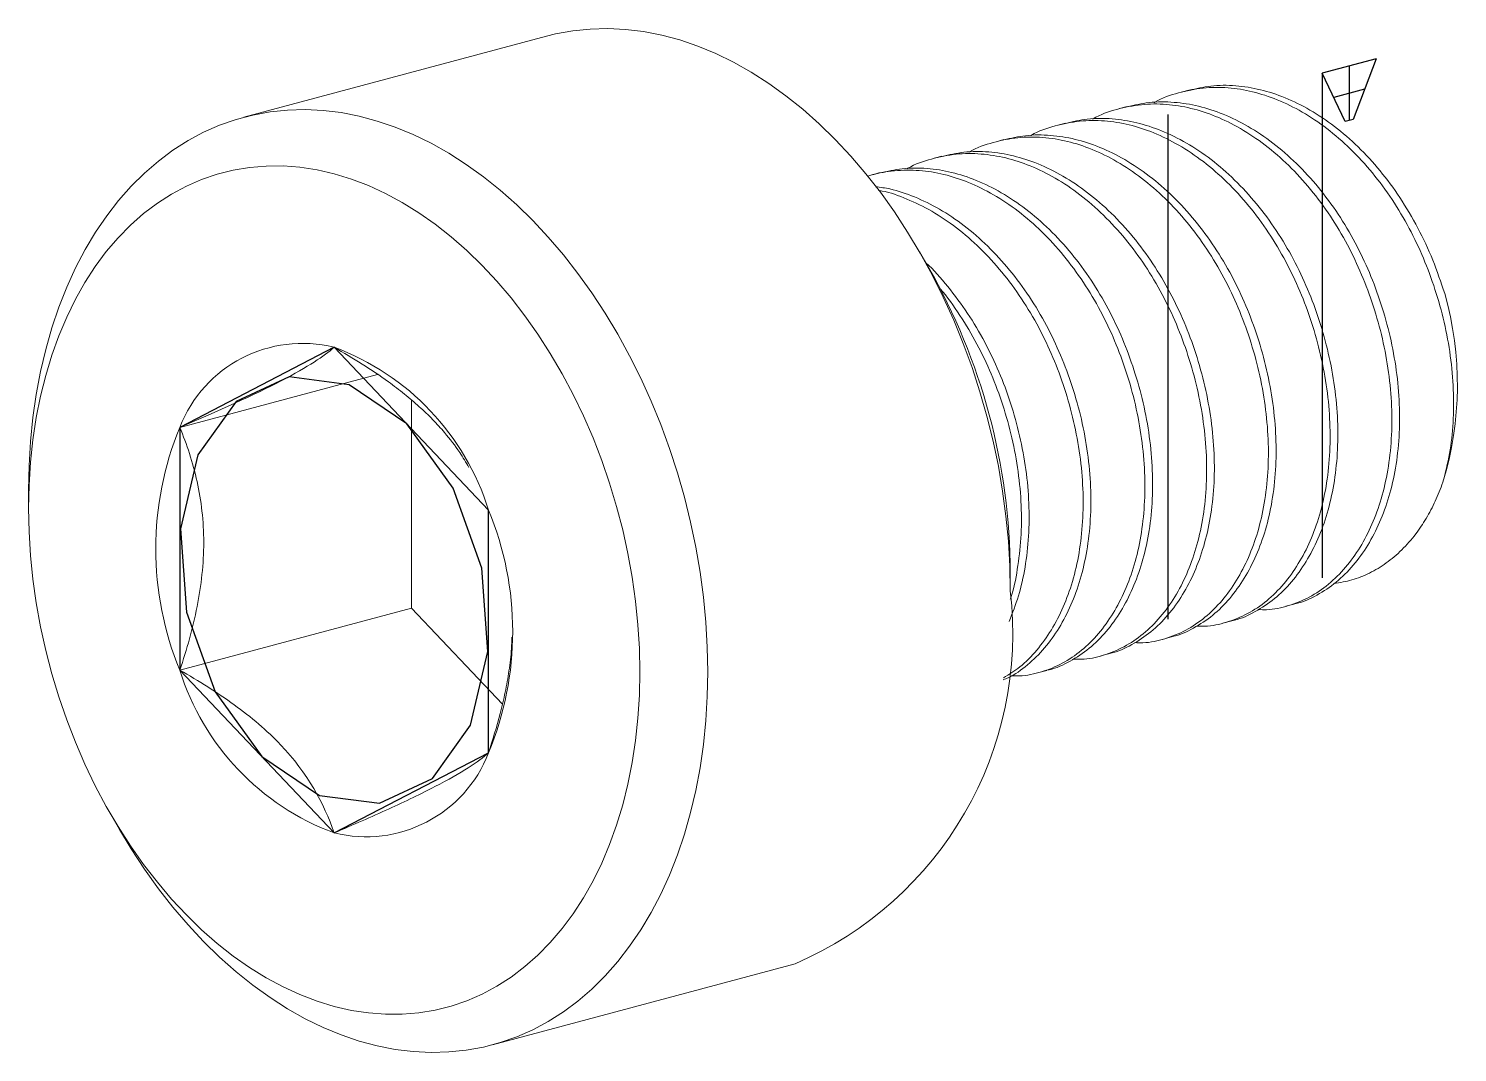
# Model space of a CAD drawing. Header units: millimetres. Extents: x -7.41 to 0.77, y -4.16 to 1.7.
import ezdxf

# ---------------------------------------------------------------- set-up
doc = ezdxf.new("R2010")
doc.units = ezdxf.units.MM
doc.linetypes.add('CENTERX2', pattern=[20.32, 12.7, -2.54, 2.54, -2.54])

msp = doc.modelspace()

# ---------------------------------------------------------------- linework, layer by layer
at = {"color": 7, "linetype": 'Continuous', "lineweight": 15}
for p, q in [((-4.4416, 1.657), (-6.1741, 1.1929)), ((-0.7625, 1.3486), (-0.8067, 1.3368)), ((-1.116, 1.2539), (-1.1602, 1.2421)), ((-1.4696, 1.1592), (-1.5138, 1.1473)), ((-1.8231, 1.0645), (-1.8673, 1.0526)), ((-2.1767, 0.9697), (-2.2209, 0.9579)), ((-2.5302, 0.875), (-2.5744, 0.8632)), ((-2.2543, 0.3338), (-2.3063, 0.424)), ((-5.4093, -0.2803), (-6.5407, -0.5834)), ((-5.2149, -0.4267), (-5.2149, -1.6188)), ((-7.4069, -0.9425), (-7.4069, -1.0467)), ((-1.7854, -1.5203), (-1.7854, -1.4161)), ((-5.2149, -1.6188), (-6.5407, -1.974)), ((-5.2149, -1.6188), (-4.6936, -2.1686)), ((-0.2071, -1.6084), (-0.1629, -1.5965)), ((-0.5606, -1.7031), (-0.5164, -1.6913)), ((-0.9142, -1.7978), (-0.87, -1.786)), ((-1.2677, -1.8925), (-1.2235, -1.8807)), ((-1.6213, -1.9873), (-1.5771, -1.9754)), ((-6.9381, -2.7965), (-6.886, -2.8868)), ((-4.7507, -4.1198), (-3.0183, -3.6556))]:
    msp.add_line(p, q, dxfattribs=at)
at = {"color": 7, "linetype": 'Continuous'}
for p, q in [((0.3094, 1.528), (0, 1.4452)), ((0.3094, 1.528), (0.1768, 1.1796)), ((0.1326, 1.1678), (0, 1.4452)), ((0.1768, 1.1796), (0.1326, 1.1678)), ((-5.6569, -0.1249), (-6.5407, -0.5834)), ((-4.773, -1.057), (-5.6569, -0.1249)), ((-6.5407, -0.5834), (-6.5407, -1.974)), ((-4.773, -2.4476), (-4.773, -1.057)), ((-6.5407, -1.974), (-5.6569, -2.9061)), ((-5.6569, -2.9061), (-4.773, -2.4476))]:
    msp.add_line(p, q, dxfattribs=at)
at = {"color": 7, "linetype": 'CENTERX2'}
for p, q in [((0.1547, 1.4866), (0.1547, 1.1737)), ((0, 1.4452), (0, -1.4452)), ((0.2431, 1.3538), (0.0663, 1.3065)), ((-0.8839, 1.2084), (-0.8839, -1.682))]:
    msp.add_line(p, q, dxfattribs=at)
at = {"color": 7, "linetype": 'Continuous', "lineweight": 15, "flags": 128}
for points in [[(-1.7854, -1.5203), (-1.7882, -1.3785), (-1.7965, -1.2357), (-1.8102, -1.0922), (-1.8294, -0.9484), (-1.854, -0.8048), (-1.8838, -0.6618), (-1.919, -0.5197), (-1.9592, -0.3789), (-2.0045, -0.2399), (-2.0547, -0.1031), (-2.1096, 0.0312), (-2.1691, 0.1626), (-2.233, 0.2906), (-2.3012, 0.4151), (-2.3734, 0.5355), (-2.4495, 0.6515), (-2.5292, 0.7629), (-2.6123, 0.8693), (-2.6986, 0.9704), (-2.7878, 1.0659), (-2.8796, 1.1556), (-2.9739, 1.2391), (-3.0703, 1.3163), (-3.1686, 1.387), (-3.2685, 1.4508), (-3.3697, 1.5078), (-3.4719, 1.5576), (-3.5748, 1.6002), (-3.6782, 1.6354), (-3.7818, 1.6631), (-3.8851, 1.6833), (-3.9881, 1.6959), (-4.0903, 1.7008), (-4.1915, 1.6981), (-4.2914, 1.6878), (-4.3897, 1.6698), (-4.4416, 1.657)], [(-7.4069, -0.9425), (-7.4042, -0.8022), (-7.3959, -0.6638), (-7.3822, -0.5277), (-7.363, -0.3942), (-7.3384, -0.2637), (-7.3085, -0.1367), (-7.2734, -0.0134), (-7.2332, 0.1058), (-7.1879, 0.2205), (-7.1377, 0.3304), (-7.0828, 0.4353), (-7.0233, 0.5348), (-6.9594, 0.6286), (-6.8912, 0.7165), (-6.819, 0.7982), (-6.7429, 0.8735), (-6.6632, 0.9422), (-6.5801, 1.0041), (-6.4938, 1.0589), (-6.4046, 1.1067), (-6.3128, 1.1471), (-6.2185, 1.1801), (-6.1221, 1.2057), (-6.0238, 1.2236), (-5.9239, 1.234), (-5.8227, 1.2367), (-5.7205, 1.2317), (-5.6175, 1.2192), (-5.5142, 1.199), (-5.4106, 1.1712), (-5.3073, 1.136), (-5.2043, 1.0934), (-5.1021, 1.0436), (-5.0009, 0.9867), (-4.901, 0.9228), (-4.8027, 0.8522), (-4.7063, 0.775), (-4.612, 0.6914), (-4.5202, 0.6018), (-4.431, 0.5063), (-4.3447, 0.4052), (-4.2616, 0.2988), (-4.1819, 0.1874), (-4.1058, 0.0714), (-4.0336, -0.0491), (-3.9654, -0.1735), (-3.9015, -0.3016), (-3.842, -0.4329), (-3.7871, -0.5672), (-3.7369, -0.7041), (-3.6916, -0.8431), (-3.6514, -0.9838), (-3.6163, -1.1259), (-3.5864, -1.269), (-3.5618, -1.4126), (-3.5426, -1.5563), (-3.5289, -1.6998), (-3.5206, -1.8427), (-3.5179, -1.9844)], [(-3.9068, -1.9844), (-3.9095, -1.85), (-3.9178, -1.7145), (-3.9315, -1.5784), (-3.9506, -1.442), (-3.9752, -1.306), (-4.005, -1.1705), (-4.04, -1.0362), (-4.0801, -0.9034), (-4.1251, -0.7725), (-4.175, -0.6439), (-4.2295, -0.5181), (-4.2886, -0.3954), (-4.3519, -0.2762), (-4.4194, -0.161), (-4.4907, -0.05), (-4.5657, 0.0564), (-4.6441, 0.1579), (-4.7258, 0.254), (-4.8103, 0.3447), (-4.8975, 0.4294), (-4.9871, 0.5081), (-5.0788, 0.5803), (-5.1724, 0.646), (-5.2674, 0.7049), (-5.3637, 0.7568), (-5.4609, 0.8015), (-5.5587, 0.8389), (-5.6569, 0.869), (-5.755, 0.8915), (-5.8528, 0.9065), (-5.95, 0.9138), (-6.0463, 0.9135), (-6.1413, 0.9056), (-6.2349, 0.89), (-6.3266, 0.8669), (-6.4162, 0.8363), (-6.5034, 0.7983), (-6.588, 0.753), (-6.6696, 0.7005), (-6.748, 0.6411), (-6.823, 0.5749), (-6.8944, 0.5021), (-6.9618, 0.423), (-7.0251, 0.3378), (-7.0842, 0.2467), (-7.1387, 0.1501), (-7.1886, 0.0483), (-7.2336, -0.0585), (-7.2737, -0.1698), (-7.3087, -0.2854), (-7.3385, -0.4049), (-7.3631, -0.5278), (-7.3822, -0.6539), (-7.3959, -0.7826), (-7.4042, -0.9137), (-7.4069, -1.0467), (-7.4042, -1.1811), (-7.3959, -1.3166), (-7.3822, -1.4527), (-7.3631, -1.589), (-7.3385, -1.7251), (-7.3087, -1.8605), (-7.2737, -1.9949), (-7.2336, -2.1277), (-7.1886, -2.2586), (-7.1387, -2.3872), (-7.0842, -2.513), (-7.0251, -2.6357), (-6.9618, -2.7548), (-6.8944, -2.8701), (-6.823, -2.9811), (-6.748, -3.0875), (-6.6696, -3.1889), (-6.588, -3.2851), (-6.5034, -3.3757), (-6.4162, -3.4605), (-6.3266, -3.5391), (-6.2349, -3.6114), (-6.1413, -3.6771), (-6.0463, -3.7359), (-5.95, -3.7878), (-5.8528, -3.8326), (-5.755, -3.87), (-5.6569, -3.9001), (-5.5587, -3.9226), (-5.4609, -3.9376), (-5.3637, -3.9449), (-5.2674, -3.9446), (-5.1724, -3.9367), (-5.0788, -3.9211), (-4.9871, -3.898), (-4.8975, -3.8673), (-4.8103, -3.8293), (-4.7258, -3.784), (-4.6441, -3.7316), (-4.5657, -3.6722), (-4.4907, -3.606), (-4.4194, -3.5332), (-4.3519, -3.4541), (-4.2886, -3.3688), (-4.2295, -3.2778), (-4.175, -3.1812), (-4.1251, -3.0793), (-4.0801, -2.9726), (-4.04, -2.8612), (-4.005, -2.7456), (-3.9752, -2.6262), (-3.9506, -2.5033), (-3.9315, -2.3772), (-3.9178, -2.2484), (-3.9095, -2.1174), (-3.9068, -1.9844)], [(-3.5179, -1.9844), (-3.5206, -2.1247), (-3.5289, -2.2631), (-3.5426, -2.3992), (-3.5618, -2.5327), (-3.5864, -2.6631), (-3.6163, -2.7902), (-3.6514, -2.9135), (-3.6916, -3.0326), (-3.7369, -3.1474), (-3.7871, -3.2573), (-3.842, -3.3622), (-3.9015, -3.4617), (-3.9654, -3.5555), (-4.0336, -3.6434), (-4.1058, -3.7251), (-4.1819, -3.8004), (-4.2616, -3.8691), (-4.3447, -3.9309), (-4.431, -3.9858), (-4.5202, -4.0335), (-4.612, -4.074), (-4.7063, -4.107), (-4.8027, -4.1325), (-4.901, -4.1505), (-5.0009, -4.1609), (-5.1021, -4.1636), (-5.2043, -4.1586), (-5.3073, -4.146), (-5.4106, -4.1258), (-5.5142, -4.0981), (-5.6175, -4.0629), (-5.7205, -4.0203), (-5.8227, -3.9705), (-5.9239, -3.9136), (-6.0238, -3.8497), (-6.1221, -3.7791), (-6.2185, -3.7019), (-6.3128, -3.6183), (-6.4046, -3.5287), (-6.4938, -3.4332), (-6.5801, -3.3321), (-6.6632, -3.2257), (-6.7429, -3.1143), (-6.819, -2.9982), (-6.886, -2.8868)]]:
    msp.add_lwpolyline(points, dxfattribs=at)
at = {"color": 7, "linetype": 'CENTERX2', "flags": 128}
msp.add_lwpolyline([(-4.8116, -1.3899), (-4.9748, -0.9322), (-5.2419, -0.5634), (-5.5721, -0.3395), (-5.9153, -0.2946), (-6.2191, -0.4356), (-6.4373, -0.7411), (-6.5367, -1.1644), (-6.5021, -1.6412), (-6.3389, -2.0988), (-6.0718, -2.4677), (-5.7416, -2.6916), (-5.3984, -2.7365), (-5.0946, -2.5954), (-4.8764, -2.29), (-4.777, -1.8667), (-4.8116, -1.3899)], dxfattribs=at)
at = {"color": 7, "linetype": 'Continuous', "lineweight": 15}
for centre, radius, start, end in [((-5.335, -1.4293), 3.5496, 0.21349, 29.78244), ((-1.137, -0.34), 1.9117, 343.02909, 15.88133), ((-5.8394, -0.8542), 0.7518, 75.94751, 158.88741), ((-6.162, -1.489), 1.4546, 17.27667, 69.68103), ((-4.8581, -1.2787), 1.8207, 157.54882, 202.45118), ((-6.4556, -1.7523), 1.8207, 337.54882, 22.45118), ((-3.8304, -1.7632), 2.0594, 293.22531, 6.7732), ((-5.1517, -1.542), 1.4546, 197.27667, 249.68103), ((-5.4743, -2.1768), 0.7518, 255.94751, 338.88741)]:
    msp.add_arc(centre, radius, start, end, dxfattribs=at)
for points, knots in [([(0.6915, -0.898), (0.7053, -0.8442), (0.7333, -0.7354), (0.7526, -0.5562), (0.7545, -0.3681), (0.7371, -0.1747), (0.7016, 0.0184), (0.6493, 0.2064), (0.5822, 0.387), (0.5001, 0.5598), (0.4022, 0.7242), (0.2893, 0.8771), (0.1636, 1.0141), (0.0285, 1.1313), (-0.1124, 1.2258), (-0.2552, 1.2961), (-0.3978, 1.3425), (-0.5402, 1.3652), (-0.6833, 1.3642), (-0.8233, 1.3348), (-0.9168, 1.3046), (-0.9598, 1.2778), (-0.961, 1.2771)], [0, 0, 0, 0, 0.052297, 0.105528, 0.15924, 0.212854, 0.26599, 0.318195, 0.369066, 0.419936, 0.472142, 0.525278, 0.578891, 0.632505, 0.685641, 0.737847, 0.788717, 0.839587, 0.891793, 0.944929, 0.998543, 1, 1, 1, 1]), ([(0.7017, 0.1831), (0.6801, 0.2476), (0.637, 0.3762), (0.5501, 0.5611), (0.4488, 0.7328), (0.3334, 0.8889), (0.2078, 1.026), (0.0727, 1.1431), (-0.0682, 1.2377), (-0.211, 1.3079), (-0.3536, 1.3544), (-0.496, 1.3768), (-0.6337, 1.3771), (-0.7209, 1.3569), (-0.7622, 1.3473)], [0, 0, 0, 0, 0.086284, 0.171954, 0.260021, 0.344266, 0.429269, 0.514272, 0.598517, 0.681288, 0.761942, 0.842595, 0.925366, 1, 1, 1, 1]), ([(-0.3657, -1.6267), (-0.35, -1.6274), (-0.2905, -1.6298), (-0.1916, -1.6075), (-0.072, -1.5599), (0.0378, -1.4856), (0.1355, -1.3892), (0.2189, -1.2734), (0.2876, -1.141), (0.3413, -0.9928), (0.379, -0.8289), (0.3993, -0.6507), (0.4009, -0.4626), (0.3836, -0.2694), (0.348, -0.0763), (0.2958, 0.1117), (0.2287, 0.2923), (0.1466, 0.4651), (0.0487, 0.6294), (-0.0643, 0.7824), (-0.1899, 0.9194), (-0.325, 1.0366), (-0.4659, 1.1311), (-0.6088, 1.2014), (-0.7513, 1.2478), (-0.8938, 1.2705), (-1.0369, 1.2695), (-1.1768, 1.24), (-1.2704, 1.2099), (-1.3134, 1.183), (-1.3145, 1.1823)], [0, 0, 0, 0, 0.013826, 0.052154, 0.090827, 0.129501, 0.167829, 0.205487, 0.242181, 0.278875, 0.316533, 0.354861, 0.393535, 0.432208, 0.470536, 0.508194, 0.544888, 0.581582, 0.61924, 0.657569, 0.696242, 0.734915, 0.773243, 0.810901, 0.847595, 0.884289, 0.921947, 0.960276, 0.998949, 1, 1, 1, 1]), ([(-0.1632, -1.5952), (-0.1584, -1.5944), (-0.1113, -1.5862), (-0.0283, -1.5461), (0.0821, -1.4743), (0.1797, -1.3772), (0.2631, -1.2616), (0.3318, -1.1291), (0.3855, -0.981), (0.4232, -0.817), (0.4435, -0.6389), (0.4451, -0.4508), (0.4278, -0.2576), (0.3922, -0.0645), (0.34, 0.1235), (0.2728, 0.3041), (0.1908, 0.4769), (0.0929, 0.6413), (-0.0201, 0.7942), (-0.1457, 0.9312), (-0.2808, 1.0484), (-0.4217, 1.1429), (-0.5646, 1.2132), (-0.7071, 1.2597), (-0.8495, 1.2821), (-0.9873, 1.2823), (-1.0744, 1.2622), (-1.1157, 1.2526)], [0, 0, 0, 0, 0.004815, 0.047401, 0.089987, 0.132193, 0.173661, 0.214068, 0.254475, 0.295942, 0.338149, 0.380734, 0.42332, 0.465527, 0.506994, 0.547401, 0.587808, 0.629275, 0.671482, 0.714068, 0.756654, 0.79886, 0.840328, 0.880734, 0.921141, 0.962609, 1, 1, 1, 1]), ([(-0.7193, -1.7214), (-0.7035, -1.7221), (-0.6441, -1.7245), (-0.5452, -1.7023), (-0.4256, -1.6546), (-0.3157, -1.5804), (-0.218, -1.4839), (-0.1347, -1.3681), (-0.066, -1.2357), (-0.0122, -1.0875), (0.0255, -0.9236), (0.0457, -0.7454), (0.0474, -0.5573), (0.03, -0.3642), (-0.0055, -0.171), (-0.0578, 0.017), (-0.1249, 0.1976), (-0.207, 0.3704), (-0.3049, 0.5347), (-0.4178, 0.6877), (-0.5435, 0.8247), (-0.6786, 0.9419), (-0.8195, 1.0364), (-0.9623, 1.1067), (-1.1049, 1.1531), (-1.2473, 1.1758), (-1.3904, 1.1748), (-1.5304, 1.1453), (-1.6239, 1.1152), (-1.6669, 1.0883), (-1.6681, 1.0876)], [0, 0, 0, 0, 0.013826, 0.052154, 0.090827, 0.129501, 0.167829, 0.205487, 0.242181, 0.278875, 0.316533, 0.354861, 0.393535, 0.432208, 0.470536, 0.508194, 0.544888, 0.581582, 0.61924, 0.657569, 0.696242, 0.734915, 0.773243, 0.810901, 0.847595, 0.884289, 0.921947, 0.960276, 0.998949, 1, 1, 1, 1]), ([(-0.5167, -1.69), (-0.5119, -1.6891), (-0.4648, -1.6809), (-0.3818, -1.6409), (-0.2714, -1.569), (-0.1739, -1.472), (-0.0905, -1.3563), (-0.0218, -1.2239), (0.032, -1.0757), (0.0697, -0.9117), (0.0899, -0.7336), (0.0916, -0.5455), (0.0742, -0.3523), (0.0386, -0.1592), (-0.0136, 0.0288), (-0.0807, 0.2094), (-0.1628, 0.3822), (-0.2607, 0.5466), (-0.3736, 0.6995), (-0.4993, 0.8365), (-0.6344, 0.9537), (-0.7753, 1.0482), (-0.9181, 1.1185), (-1.0607, 1.165), (-1.2031, 1.1874), (-1.3408, 1.1876), (-1.428, 1.1675), (-1.4693, 1.1579)], [0, 0, 0, 0, 0.004815, 0.047401, 0.089987, 0.132193, 0.173661, 0.214068, 0.254475, 0.295942, 0.338149, 0.380734, 0.42332, 0.465527, 0.506994, 0.547401, 0.587808, 0.629275, 0.671482, 0.714068, 0.756654, 0.79886, 0.840328, 0.880734, 0.921141, 0.962609, 1, 1, 1, 1]), ([(-1.0728, -1.8162), (-1.0571, -1.8168), (-0.9976, -1.8192), (-0.8987, -1.797), (-0.7791, -1.7493), (-0.6693, -1.6751), (-0.5716, -1.5786), (-0.4883, -1.4628), (-0.4195, -1.3304), (-0.3658, -1.1822), (-0.3281, -1.0183), (-0.3078, -0.8402), (-0.3062, -0.6521), (-0.3235, -0.4589), (-0.3591, -0.2658), (-0.4113, -0.0777), (-0.4785, 0.1028), (-0.5605, 0.2757), (-0.6584, 0.44), (-0.7714, 0.5929), (-0.897, 0.73), (-1.0321, 0.8471), (-1.173, 0.9417), (-1.3159, 1.012), (-1.4584, 1.0584), (-1.6009, 1.081), (-1.744, 1.0801), (-1.8839, 1.0506), (-1.9775, 1.0204), (-2.0205, 0.9936), (-2.0216, 0.9929)], [0, 0, 0, 0, 0.0138258, 0.0521544, 0.0908274, 0.1295005, 0.1678291, 0.2054867, 0.242181, 0.2788753, 0.3165329, 0.3548615, 0.3935345, 0.4322076, 0.4705361, 0.5081938, 0.5448881, 0.5815824, 0.61924, 0.6575685, 0.6962416, 0.7349147, 0.7732432, 0.8109008, 0.8475952, 0.8842895, 0.9219471, 0.9602756, 0.9989487, 1, 1, 1, 1]), ([(-0.8703, -1.7847), (-0.8655, -1.7838), (-0.8184, -1.7756), (-0.7354, -1.7356), (-0.625, -1.6637), (-0.5274, -1.5667), (-0.444, -1.451), (-0.3753, -1.3186), (-0.3216, -1.1704), (-0.2839, -1.0065), (-0.2636, -0.8283), (-0.262, -0.6402), (-0.2793, -0.447), (-0.3149, -0.2539), (-0.3671, -0.0659), (-0.4343, 0.1147), (-0.5163, 0.2875), (-0.6142, 0.4518), (-0.7272, 0.6048), (-0.8528, 0.7418), (-0.9879, 0.859), (-1.1288, 0.9535), (-1.2717, 1.0238), (-1.4142, 1.0703), (-1.5566, 1.0926), (-1.6944, 1.0929), (-1.7815, 1.0727), (-1.8228, 1.0632)], [0, 0, 0, 0, 0.004815, 0.047401, 0.089987, 0.132193, 0.173661, 0.214068, 0.254475, 0.295942, 0.338149, 0.380734, 0.42332, 0.465527, 0.506994, 0.547401, 0.587808, 0.629275, 0.671482, 0.714068, 0.756654, 0.79886, 0.840328, 0.880734, 0.921141, 0.962609, 1, 1, 1, 1]), ([(-1.4264, -1.9109), (-1.4106, -1.9115), (-1.3512, -1.9139), (-1.2523, -1.8917), (-1.1327, -1.8441), (-1.0228, -1.7698), (-0.9251, -1.6734), (-0.8418, -1.5576), (-0.7731, -1.4252), (-0.7193, -1.277), (-0.6816, -1.113), (-0.6614, -0.9349), (-0.6597, -0.7468), (-0.6771, -0.5536), (-0.7127, -0.3605), (-0.7649, -0.1725), (-0.832, 0.0081), (-0.9141, 0.1809), (-1.012, 0.3453), (-1.1249, 0.4982), (-1.2506, 0.6352), (-1.3857, 0.7524), (-1.5266, 0.8469), (-1.6694, 0.9172), (-1.812, 0.9636), (-1.9544, 0.9863), (-2.0975, 0.9854), (-2.2375, 0.9559), (-2.3311, 0.9257), (-2.374, 0.8989), (-2.3752, 0.8982)], [0, 0, 0, 0, 0.013826, 0.052154, 0.090827, 0.129501, 0.167829, 0.205487, 0.242181, 0.278875, 0.316533, 0.354861, 0.393535, 0.432208, 0.470536, 0.508194, 0.544888, 0.581582, 0.61924, 0.657569, 0.696242, 0.734915, 0.773243, 0.810901, 0.847595, 0.884289, 0.921947, 0.960276, 0.998949, 1, 1, 1, 1]), ([(-1.2238, -1.8794), (-1.2191, -1.8786), (-1.1719, -1.8703), (-1.0889, -1.8303), (-0.9785, -1.7585), (-0.881, -1.6614), (-0.7976, -1.5458), (-0.7289, -1.4133), (-0.6751, -1.2651), (-0.6375, -1.1012), (-0.6172, -0.923), (-0.6156, -0.7349), (-0.6329, -0.5418), (-0.6685, -0.3486), (-0.7207, -0.1606), (-0.7878, 0.02), (-0.8699, 0.1928), (-0.9678, 0.3571), (-1.0808, 0.5101), (-1.2064, 0.6471), (-1.3415, 0.7642), (-1.4824, 0.8588), (-1.6252, 0.9291), (-1.7678, 0.9755), (-1.9102, 0.9979), (-2.0479, 0.9982), (-2.1351, 0.978), (-2.1764, 0.9684)], [0, 0, 0, 0, 0.004815, 0.047401, 0.089987, 0.132193, 0.173661, 0.214068, 0.254475, 0.295942, 0.338149, 0.380734, 0.42332, 0.465527, 0.506994, 0.547401, 0.587808, 0.629275, 0.671482, 0.714068, 0.756654, 0.79886, 0.840328, 0.880734, 0.921141, 0.962609, 1, 1, 1, 1]), ([(-1.5774, -1.9741), (-1.5726, -1.9733), (-1.5255, -1.9651), (-1.4425, -1.925), (-1.3321, -1.8532), (-1.2345, -1.7561), (-1.1512, -1.6405), (-1.0824, -1.508), (-1.0287, -1.3598), (-0.991, -1.1959), (-0.9707, -1.0178), (-0.9691, -0.8297), (-0.9864, -0.6365), (-1.022, -0.4434), (-1.0742, -0.2553), (-1.1414, -0.0748), (-1.2234, 0.0981), (-1.3213, 0.2624), (-1.4343, 0.4153), (-1.5599, 0.5524), (-1.6951, 0.6695), (-1.836, 0.7641), (-1.9788, 0.8343), (-2.1213, 0.8808), (-2.2637, 0.9032), (-2.4015, 0.9035), (-2.4886, 0.8833), (-2.5299, 0.8737)], [0, 0, 0, 0, 0.004815, 0.047401, 0.089987, 0.132193, 0.173661, 0.214068, 0.254475, 0.295942, 0.338149, 0.380734, 0.42332, 0.465527, 0.506994, 0.547401, 0.587808, 0.629275, 0.671482, 0.714068, 0.756654, 0.79886, 0.840328, 0.880734, 0.921141, 0.962609, 1, 1, 1, 1]), ([(-1.78, -2.0056), (-1.7642, -2.0062), (-1.7047, -2.0087), (-1.6058, -1.9864), (-1.4862, -1.9388), (-1.3764, -1.8645), (-1.2787, -1.7681), (-1.1954, -1.6523), (-1.1266, -1.5199), (-1.0729, -1.3717), (-1.0352, -1.2077), (-1.0149, -1.0296), (-1.0133, -0.8415), (-1.0306, -0.6483), (-1.0662, -0.4552), (-1.1184, -0.2672), (-1.1856, -0.0866), (-1.2676, 0.0862), (-1.3655, 0.2505), (-1.4785, 0.4035), (-1.6041, 0.5405), (-1.7393, 0.6577), (-1.8801, 0.7522), (-2.023, 0.8225), (-2.1655, 0.8688), (-2.3082, 0.8922), (-2.4504, 0.8885), (-2.5491, 0.8753), (-2.5972, 0.8561), (-2.6006, 0.8547)], [0, 0, 0, 0, 0.0143531, 0.0541432, 0.094291, 0.1344388, 0.174229, 0.2133226, 0.2514162, 0.2895098, 0.3286035, 0.3683936, 0.4085414, 0.4486892, 0.4884794, 0.527573, 0.5656666, 0.6037602, 0.6428539, 0.682644, 0.7227918, 0.7629396, 0.8027298, 0.8418234, 0.879917, 0.9180106, 0.9571043, 0.9968944, 1, 1, 1, 1]), ([(-1.826, -2.029), (-1.8163, -2.0252), (-1.7666, -2.0059), (-1.6862, -1.9462), (-1.5879, -1.8513), (-1.5047, -1.7351), (-1.436, -1.6028), (-1.3822, -1.4546), (-1.3446, -1.2906), (-1.3243, -1.1125), (-1.3227, -0.9244), (-1.34, -0.7312), (-1.3756, -0.5381), (-1.4278, -0.3501), (-1.4949, -0.1695), (-1.577, 0.0033), (-1.6749, 0.1677), (-1.7879, 0.3206), (-1.9135, 0.4576), (-2.0486, 0.5748), (-2.1895, 0.6695), (-2.3323, 0.7389), (-2.4551, 0.7816), (-2.5293, 0.7915), (-2.5566, 0.7952)], [0, 0, 0, 0, 0.011827, 0.060946, 0.109627, 0.157456, 0.204061, 0.250667, 0.298495, 0.347176, 0.396295, 0.445414, 0.494095, 0.541924, 0.588529, 0.635134, 0.682963, 0.731644, 0.780763, 0.829881, 0.878562, 0.926391, 0.972997, 1, 1, 1, 1]), ([(-1.8242, -2.0175), (-1.7927, -1.998), (-1.7242, -1.9557), (-1.6324, -1.8624), (-1.5489, -1.7471), (-1.4802, -1.6146), (-1.4264, -1.4664), (-1.3888, -1.3025), (-1.3685, -1.1243), (-1.3669, -0.9362), (-1.3842, -0.743), (-1.4198, -0.5499), (-1.472, -0.3619), (-1.5391, -0.1813), (-1.6212, -0.0085), (-1.7191, 0.1558), (-1.8321, 0.3088), (-1.9577, 0.4458), (-2.0928, 0.5629), (-2.2337, 0.6579), (-2.3765, 0.7264), (-2.4793, 0.7645), (-2.5335, 0.7727), (-2.5407, 0.7737)], [0, 0, 0, 0, 0.043137, 0.093813, 0.143602, 0.192118, 0.240633, 0.290422, 0.341099, 0.39223, 0.443362, 0.494038, 0.543827, 0.592343, 0.640858, 0.690647, 0.741323, 0.792455, 0.843587, 0.894263, 0.944052, 0.992567, 1, 1, 1, 1]), ([(-1.792, -1.6947), (-1.7732, -1.6469), (-1.7351, -1.55), (-1.6983, -1.3851), (-1.6778, -1.2073), (-1.6762, -1.0191), (-1.6935, -0.8259), (-1.7291, -0.6328), (-1.7814, -0.4448), (-1.8485, -0.2642), (-1.9306, -0.0915), (-2.0283, 0.0734), (-2.1421, 0.2243), (-2.2239, 0.3209), (-2.2693, 0.3602), (-2.2697, 0.3605)], [0, 0, 0, 0, 0.080696, 0.163583, 0.247947, 0.33307, 0.418192, 0.502557, 0.585444, 0.666211, 0.746978, 0.829866, 0.91423, 0.999353, 1, 1, 1, 1]), ([(-1.7861, -1.5683), (-1.7851, -1.5656), (-1.7658, -1.5129), (-1.7435, -1.3962), (-1.7217, -1.2193), (-1.7205, -1.0309), (-1.7377, -0.8378), (-1.7733, -0.6447), (-1.8255, -0.4566), (-1.8927, -0.2761), (-1.9745, -0.1029), (-2.0735, 0.0598), (-2.1461, 0.166), (-2.1881, 0.2118), (-2.1886, 0.2123)], [0, 0, 0, 0, 0.005332, 0.104132, 0.204691, 0.306155, 0.407619, 0.508179, 0.606978, 0.703251, 0.799523, 0.898323, 0.998882, 1, 1, 1, 1]), ([(-5.6569, -0.1249), (-5.686, -0.1501), (-5.7228, -0.1776), (-5.8206, -0.2405), (-5.8835, -0.2767), (-6.1144, -0.3966), (-6.3216, -0.4899), (-6.5407, -0.5834)], [0, 0, 0, 0, 0.25, 0.25, 0.5, 0.5, 1, 1, 1, 1]), ([(-4.8851, -0.8134), (-4.9021, -0.7844), (-4.9415, -0.7173), (-5.0131, -0.6251), (-5.0923, -0.5379), (-5.1695, -0.4639), (-5.2544, -0.3917), (-5.3629, -0.3093), (-5.4965, -0.2189), (-5.6032, -0.1563), (-5.6569, -0.1249)], [0, 0, 0, 0, 0.112923, 0.261393, 0.362254, 0.463977, 0.568251, 0.673297, 0.8359, 1, 1, 1, 1]), ([(-6.5407, -1.974), (-6.5012, -1.8557), (-6.4665, -1.733), (-6.4179, -1.4875), (-6.404, -1.3645), (-6.404, -1.1196), (-6.4179, -1.0042), (-6.4666, -0.7843), (-6.5013, -0.6804), (-6.5407, -0.5834)], [0, 0, 0, 0, 0.25, 0.25, 0.5, 0.5, 0.75, 0.75, 1, 1, 1, 1]), ([(0.6915, -0.898), (0.6774, -0.9344), (0.6494, -1.0073), (0.5968, -1.1059), (0.5337, -1.2007), (0.4576, -1.2874), (0.3687, -1.3628), (0.2726, -1.4204), (0.1723, -1.4604), (0.1026, -1.4721), (0.0684, -1.4778)], [0, 0, 0, 0, 0.113331, 0.226907, 0.340212, 0.474228, 0.60869, 0.742706, 0.874012, 1, 1, 1, 1]), ([(-4.773, -2.4476), (-4.7494, -2.3731), (-4.7133, -2.2587), (-4.6767, -2.1008), (-4.6548, -1.9764), (-4.6416, -1.8706), (-4.6396, -1.8069), (-4.6389, -1.7851)], [0, 0, 0, 0, 0.343581, 0.527662, 0.711689, 0.901295, 1, 1, 1, 1]), ([(-6.5407, -1.974), (-6.4318, -2.0362), (-6.3273, -2.1016), (-6.1326, -2.2429), (-6.041, -2.3204), (-5.809, -2.5644), (-5.7156, -2.7381), (-5.6569, -2.9061)], [0, 0, 0, 0, 0.25, 0.25, 0.5, 0.5, 1, 1, 1, 1]), ([(-5.6569, -2.9061), (-5.5479, -2.8596), (-5.4434, -2.8139), (-5.2487, -2.7251), (-5.1572, -2.6812), (-4.9251, -2.561), (-4.8317, -2.4982), (-4.773, -2.4476)], [0, 0, 0, 0, 0.25, 0.25, 0.5, 0.5, 1, 1, 1, 1])]:
    msp.add_open_spline(points, degree=3, knots=knots, dxfattribs=at)

doc.saveas('drawing.dxf')
